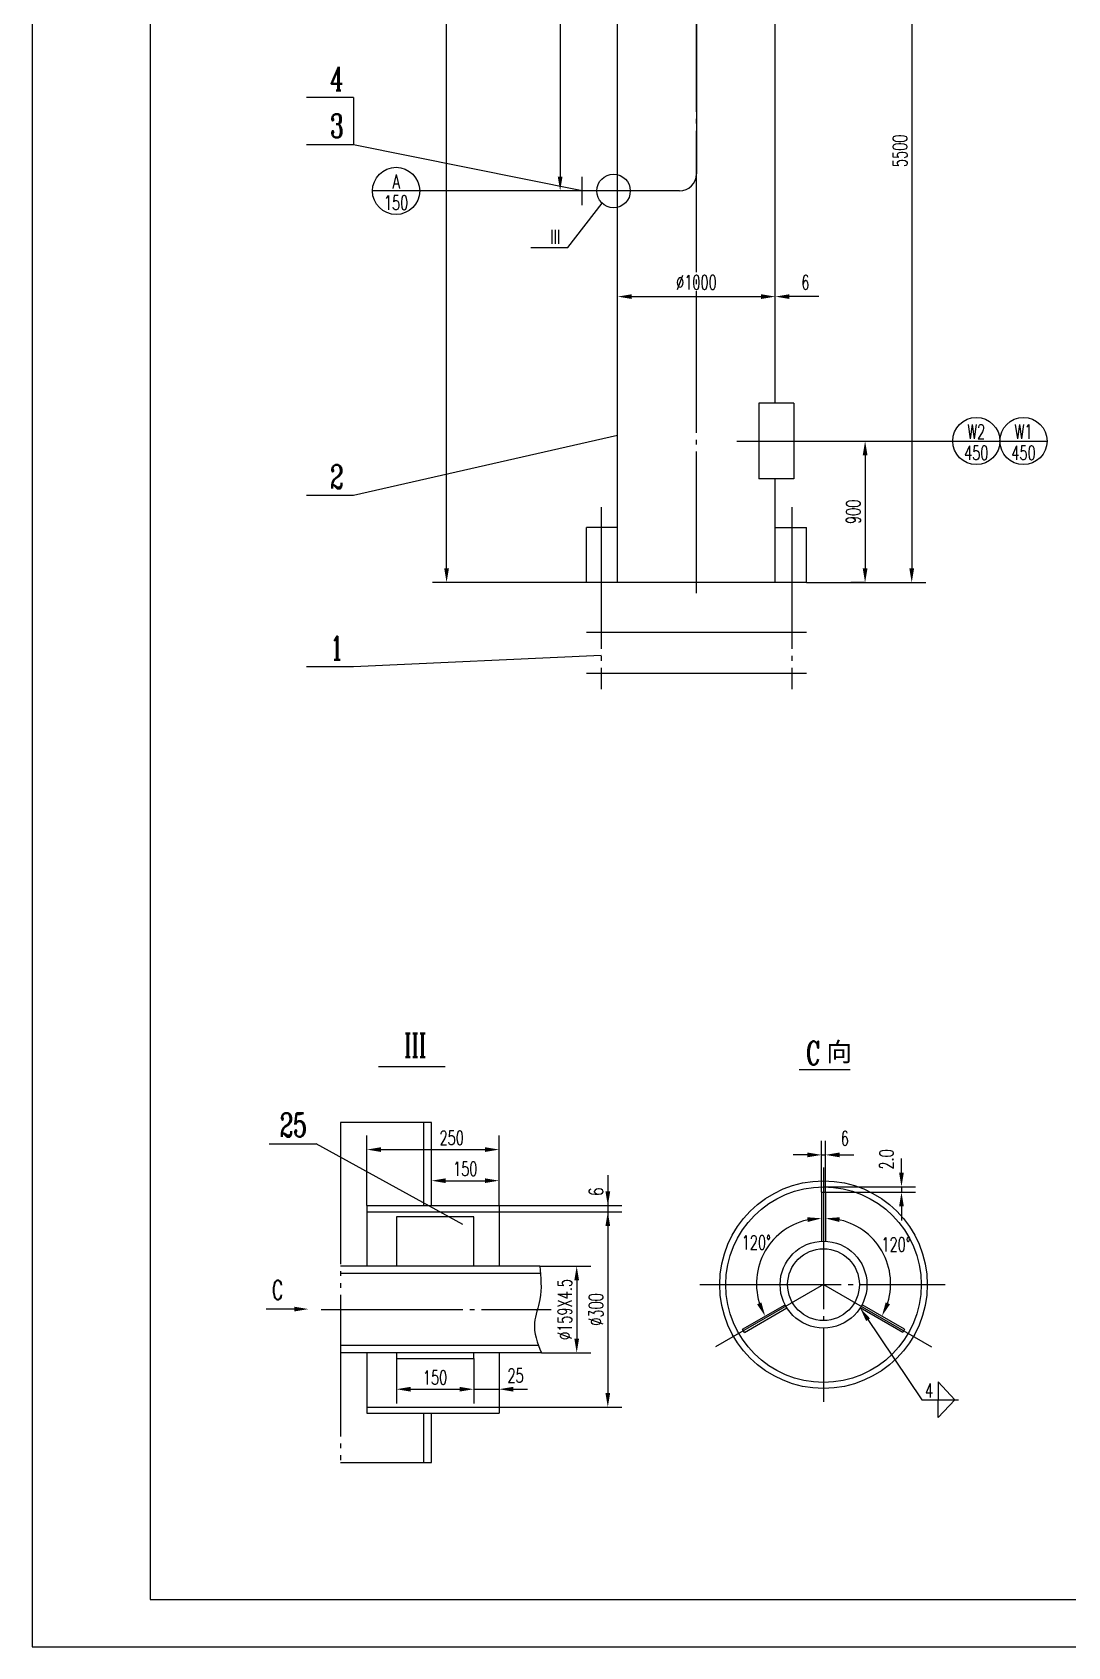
# Model space of a CAD drawing. Header units: inches. Extents: x 13 to 607, y 4 to 845.
# Drawn here: x 13.3 to 232.8, y 4 to 346.1 of the extents above; entities that cross this region are included whole.
import ezdxf
from ezdxf.enums import TextEntityAlignment as Align

# ---------------------------------------------------------------- set-up
doc = ezdxf.new("R2010")
doc.units = ezdxf.units.IN
doc.header["$MEASUREMENT"] = 0
doc.linetypes.add('CENTER', pattern=[34, 30, -1.5, 1, -1.5])
doc.linetypes.add('PHANTOM', pattern=[36.5, 30, -1.5, 1, -1.5, 1, -1.5])
for name, color, linetype in [('1', 7, 'Continuous'), ('2', 1, 'CENTER'), ('3', 6, 'Continuous'), ('5', 2, 'PHANTOM'), ('6', 6, 'Continuous')]:
    doc.layers.add(name, color=color, linetype=linetype)
doc.styles.add('HZ4', font='complex', dxfattribs={"width": 0.67, "height": 4, "bigfont": 'hztxt'})
doc.styles.add('ST4', font='SimSun.ttf', dxfattribs={"height": 4})
doc.styles.add('SZ3', font='complex', dxfattribs={"width": 0.67, "height": 3, "bigfont": 'hztxt'})
doc.styles.add('SZ5', font='complex', dxfattribs={"width": 0.67, "height": 5})

msp = doc.modelspace()

# ---------------------------------------------------------------- linework, layer by layer
at = {"layer": '1'}
for p, q in [((38.339, 834.97), (38.339, 13.97)), ((170.807, 267.455), (170.807, 716.585)), ((137.407, 229.455), (137.407, 401.592)), ((137.407, 229.455), (137.407, 401.592)), ((154.107, 403.155), (154.107, 316.055)), ((129.907, 309.455), (129.907, 315.455)), ((150.507, 312.455), (129.907, 312.455)), ((174.735, 267.455), (167.301, 267.455)), ((167.301, 267.455), (167.301, 251.455)), ((174.735, 267.455), (174.735, 251.455)), ((174.735, 251.455), (167.301, 251.455)), ((170.807, 229.455), (170.807, 251.455)), ((137.407, 241.121), (130.799, 241.121)), ((130.799, 229.455), (130.799, 241.121)), ((170.807, 241.121), (177.415, 241.121)), ((177.415, 229.455), (177.415, 241.121)), ((177.415, 229.455), (130.799, 229.455)), ((130.793, 218.922), (177.415, 218.922)), ((130.793, 210.252), (177.415, 210.252)), ((96.357, 97.431), (96.357, 115.031)), ((97.947, 97.431), (97.947, 115.031)), ((96.357, 97.431), (96.357, 105.724)), ((97.947, 97.431), (97.947, 105.724)), ((180.645, 100.29), (181.445, 100.29)), ((180.645, 100.29), (180.645, 89.881)), ((181.445, 100.29), (181.445, 89.881)), ((84.267, 97.431), (84.267, 84.631)), ((84.267, 97.431), (112.267, 97.431)), ((84.267, 96.151), (112.267, 96.151)), ((112.267, 97.431), (112.267, 84.631)), ((90.514, 95.031), (90.514, 84.631)), ((106.898, 95.031), (90.514, 95.031)), ((106.898, 84.631), (106.898, 95.031)), ((120.887, 84.631), (78.653, 84.631)), ((120.887, 83.031), (78.653, 83.031)), ((163.871, 71.236), (172.886, 76.441)), ((164.271, 70.543), (173.286, 75.748)), ((197.82, 70.543), (188.805, 75.748)), ((198.22, 71.236), (189.205, 76.441)), ((164.271, 70.543), (163.871, 71.236)), ((198.22, 71.236), (197.82, 70.543)), ((120.61, 67.831), (78.653, 67.831)), ((121.272, 66.231), (78.653, 66.231)), ((84.267, 66.231), (84.267, 53.431)), ((90.514, 66.231), (90.514, 65.031)), ((90.514, 65.031), (106.898, 65.031)), ((106.898, 65.031), (106.898, 66.231)), ((112.267, 66.231), (112.267, 53.431)), ((84.267, 54.711), (112.267, 54.711)), ((84.267, 53.431), (112.267, 53.431)), ((96.357, 43.031), (96.357, 53.431)), ((97.947, 43.031), (97.947, 53.431)), ((38.339, 13.97), (597.339, 13.97))]:
    msp.add_line(p, q, dxfattribs=at)
for radius in [22, 20.72, 9.2, 7.6]:
    msp.add_circle((181.045, 80.69), radius, dxfattribs=at)
msp.add_arc((150.507, 316.055), 3.6, 270, 0, dxfattribs=at)
at = {"layer": '2'}
for p, q in [((154.107, 227.215), (154.107, 746.562)), ((133.912, 245.41), (133.912, 206.842)), ((174.302, 245.41), (174.302, 206.842)), ((181.045, 105.49), (181.045, 55.89)), ((154.801, 80.69), (206.801, 80.69)), ((181.045, 80.69), (158.182, 67.49)), ((181.045, 80.69), (203.909, 67.49)), ((74.564, 75.431), (123.289, 75.431))]:
    msp.add_line(p, q, dxfattribs=at)
at = {"layer": '3'}
for p, q in [((101.15, 232.455), (101.15, 728.113)), ((125.222, 412.455), (125.222, 315.455)), ((199.743, 409.455), (199.743, 232.455)), ((81.44, 332.252), (71.44, 332.252)), ((81.44, 332.252), (81.44, 322.252)), ((81.44, 322.252), (71.44, 322.252)), ((129.907, 312.455), (81.44, 322.252)), ((95.449, 312.455), (85.449, 312.455)), ((129.907, 312.455), (95.449, 312.455)), ((125.222, 312.455), (122.222, 312.455)), ((126.854, 300.448), (134.125, 309.852)), ((119.022, 300.448), (126.854, 300.448)), ((140.407, 290.058), (167.807, 290.058)), ((180.063, 290.058), (173.807, 290.058)), ((137.407, 260.64), (81.44, 247.885)), ((162.693, 259.455), (208.42, 259.455)), ((189.863, 259.455), (192.863, 259.455)), ((208.42, 259.455), (218.42, 259.455)), ((218.42, 259.455), (228.42, 259.455)), ((189.863, 256.455), (189.863, 232.455)), ((81.44, 247.885), (71.44, 247.885)), ((130.799, 229.455), (98.15, 229.455)), ((177.415, 229.455), (202.743, 229.455)), ((189.863, 229.455), (186.863, 229.455)), ((133.912, 214.036), (81.44, 211.584)), ((81.44, 211.584), (71.44, 211.584)), ((100.871, 126.841), (86.754, 126.841)), ((175.913, 126.253), (186.705, 126.253)), ((63.528, 110.526), (73.528, 110.526)), ((104.626, 93.463), (73.528, 110.526)), ((84.267, 97.431), (84.267, 112.312)), ((112.267, 105.724), (112.267, 112.312)), ((180.645, 100.29), (180.645, 111.189)), ((181.445, 100.29), (181.445, 111.189)), ((87.267, 109.312), (109.267, 109.312)), ((177.645, 108.189), (174.645, 108.189)), ((180.645, 108.189), (181.445, 108.189)), ((184.445, 108.189), (187.445, 108.189)), ((197.563, 104.41), (197.563, 107.41)), ((100.947, 102.724), (109.267, 102.724)), ((112.267, 97.431), (112.267, 105.724)), ((135.324, 103.887), (135.324, 56.431)), ((181.045, 101.41), (200.563, 101.41)), ((181.445, 100.29), (200.563, 100.29)), ((197.563, 101.41), (197.563, 100.29)), ((112.267, 97.431), (138.324, 97.431)), ((112.267, 96.151), (138.324, 96.151)), ((197.563, 97.29), (197.563, 94.29)), ((120.887, 84.631), (131.73, 84.631)), ((128.73, 81.631), (128.73, 69.231)), ((68.902, 75.514), (62.896, 75.514)), ((190.147, 73.758), (201.911, 56.313)), ((90.514, 65.031), (90.514, 55.532)), ((106.898, 65.031), (106.898, 55.532)), ((112.267, 66.231), (112.267, 55.532)), ((121.272, 66.231), (131.73, 66.231)), ((93.514, 58.532), (103.898, 58.532)), ((106.898, 58.532), (112.267, 58.532)), ((115.267, 58.532), (118.267, 58.532)), ((205.349, 60.122), (208.911, 56.313)), ((205.349, 60.122), (205.349, 56.313)), ((201.911, 56.313), (209.648, 56.313)), ((205.349, 52.505), (208.911, 56.313)), ((205.349, 52.505), (205.349, 56.313)), ((112.267, 54.711), (138.324, 54.711))]:
    msp.add_line(p, q, dxfattribs=at)
msp.add_lwpolyline([(13.339, 3.97), (607.339, 3.97), (607.339, 844.97), (13.339, 844.97)], close=True, dxfattribs=at)
for centre, radius in [((90.449, 312.455), 5), ((136.543, 312.455), 3.552), ((213.42, 259.455), 5), ((223.42, 259.455), 5)]:
    msp.add_circle(centre, radius, dxfattribs=at)
for centre, start, end in [((180.645, 80.921), 99.96688, 200.03312), ((181.445, 80.921), 339.96688, 80.03312)]:
    msp.add_arc(centre, 13.814, start, end, dxfattribs=at)
msp.add_open_spline([(120.887, 84.631), (121.123, 82.257), (121.527, 78.176), (119.069, 72.083), (120.325, 68.342), (121.272, 66.231)], degree=3, knots=[0, 0, 0, 0, 7.0745809, 12.164307, 18.7901471, 18.7901471, 18.7901471, 18.7901471], dxfattribs=at)
for points in [[(124.722, 315.455), (125.722, 315.455), (125.222, 312.455)], [(140.407, 290.558), (140.407, 289.558), (137.407, 290.058)], [(167.807, 290.558), (167.807, 289.558), (170.807, 290.058)], [(173.807, 290.558), (173.807, 289.558), (170.807, 290.058)], [(189.363, 256.455), (190.363, 256.455), (189.863, 259.455)], [(100.65, 232.455), (101.65, 232.455), (101.15, 229.455)], [(189.363, 232.455), (190.363, 232.455), (189.863, 229.455)], [(199.243, 232.455), (200.243, 232.455), (199.743, 229.455)], [(87.267, 109.812), (87.267, 108.812), (84.267, 109.312)], [(109.267, 109.812), (109.267, 108.812), (112.267, 109.312)], [(177.645, 108.689), (177.645, 107.689), (180.645, 108.189)], [(184.445, 108.689), (184.445, 107.689), (181.445, 108.189)], [(100.947, 103.224), (100.947, 102.224), (97.947, 102.724)], [(109.267, 103.224), (109.267, 102.224), (112.267, 102.724)], [(197.063, 104.41), (198.063, 104.41), (197.563, 101.41)], [(134.824, 100.431), (135.824, 100.431), (135.324, 97.431)], [(197.063, 97.29), (198.063, 97.29), (197.563, 100.29)], [(134.824, 93.151), (135.824, 93.151), (135.324, 96.151)], [(177.613, 94.972), (177.7, 93.976), (180.645, 94.735)], [(184.478, 94.972), (184.391, 93.976), (181.445, 94.735)], [(128.23, 81.631), (129.23, 81.631), (128.73, 84.631)], [(68.902, 76.014), (68.902, 75.014), (71.902, 75.514)], [(167.867, 76.944), (166.96, 76.521), (168.682, 74.014)], [(190.068, 72.981), (190.897, 73.54), (188.805, 75.748)], [(194.224, 76.944), (195.131, 76.521), (193.409, 74.014)], [(128.23, 69.231), (129.23, 69.231), (128.73, 66.231)], [(93.514, 59.032), (93.514, 58.032), (90.514, 58.532)], [(103.898, 59.032), (103.898, 58.032), (106.898, 58.532)], [(115.267, 59.032), (115.267, 58.032), (112.267, 58.532)], [(134.824, 57.711), (135.824, 57.711), (135.324, 54.711)]]:
    msp.add_solid(points, dxfattribs=at)
at = {"layer": '5'}
for p, q in [((97.947, 115.031), (78.653, 115.031)), ((78.653, 115.031), (78.653, 43.031)), ((78.653, 43.031), (97.947, 43.031))]:
    msp.add_line(p, q, dxfattribs=at)

# ---------------------------------------------------------------- texts
at = {"layer": '3', "width": 0.67}
for s, height, style, p in [('4', 5, 'SZ5', (76.44, 333.752)), ('3', 5, 'SZ5', (76.44, 323.752)), ('III', 3, 'SZ3', (123.123, 301.233)), ('2', 5, 'SZ5', (76.44, 249.385)), ('1', 5, 'SZ5', (76.44, 213.084)), ('III', 5, 'SZ5', (92.129, 128.891)), ('25', 5, 'SZ5', (65.773, 112.026))]:
    msp.add_text(s, height=height, dxfattribs=dict(at, style=style)).set_placement(p)
at = {"layer": '3', "style": 'SZ3', "width": 0.67}
for s, p in [('A', (90.449, 312.955)), ('150', (90.449, 308.455)), ('W2', (213.42, 259.955)), ('W1', (223.42, 259.955)), ('450', (213.42, 255.455)), ('450', (223.42, 255.455))]:
    msp.add_text(s, height=3, dxfattribs=at).set_placement(p, align=Align.CENTER)
at = {"layer": '3', "width": 0.67}
for height, style, p in [(5, 'SZ5', (180.355, 129.765)), (4, 'HZ4', (66.535, 79.56))]:
    msp.add_text('C', height=height, dxfattribs=dict(at, style=style)).set_placement(p, align=Align.MIDDLE_RIGHT)
at = {"layer": '3', "style": 'SZ3', "width": 0.67}
for p in [(166.791, 89.638), (196.412, 89.204)]:
    msp.add_text('120%%D', height=3, dxfattribs=at).set_placement(p, align=Align.MIDDLE_CENTER)
msp.add_text('4', height=3, dxfattribs=at).set_placement((203.421, 58.271), align=Align.MIDDLE)
at = {"layer": '3', "char_height": 3, "attachment_point": 5, "rotation": 90, "style": 'SZ3'}
for s, insert in [('\\A1;5500', (197.243, 320.955)), ('\\A1;900', (187.363, 244.455)), ('2.0', (194.403, 107.236)), ('6', (132.824, 100.375)), ('%%C159X4.5', (126.23, 75.431)), ('%%C300', (132.824, 75.431))]:
    msp.add_mtext(s, dxfattribs=dict(at, insert=insert))
at = {"layer": '3', "char_height": 3, "attachment_point": 5, "style": 'SZ3'}
for s, insert in [('%%C1000', (154.107, 293.081)), ('6', (177.203, 293.081)), ('\\A1;250', (102.233, 111.812)), ('6', (185.566, 111.697)), ('\\A1;150', (105.107, 105.224)), ('\\A1;150', (98.706, 61.032)), ('\\A1;25', (115.774, 61.424))]:
    msp.add_mtext(s, dxfattribs=dict(at, insert=insert))
at = {"layer": '6', "style": 'ST4'}
msp.add_text('向', height=4, dxfattribs=at).set_placement((181.638, 128.024))

doc.saveas('drawing.dxf')
